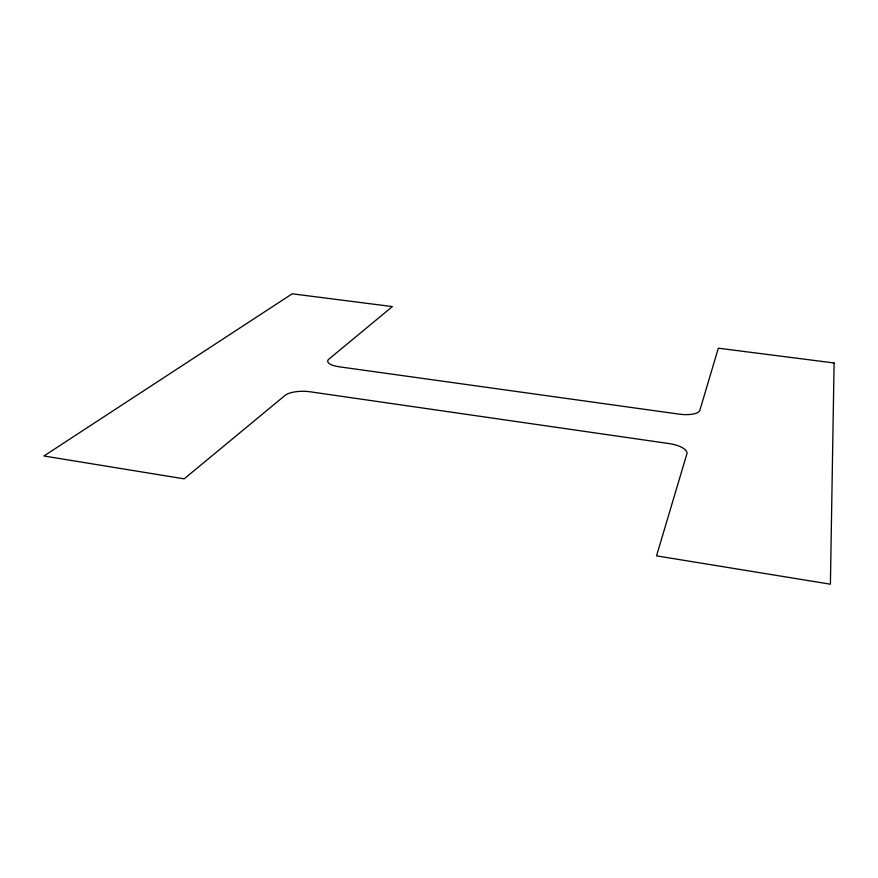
<?xml version="1.0" encoding="UTF-8"?>
<svg xmlns="http://www.w3.org/2000/svg" width="878" height="878" viewBox="0 0 878 878"><rect width="100%" height="100%" fill="white"/><g stroke="black" fill="none" stroke-linecap="round" stroke-linejoin="round"><path stroke-width="1.32" d="M834.1 362.976L830.401 584.199L656.535 555.862L686.881 453.871A20.611 7.704 6.6 0 0 668.959 443.566L310.208 391.797A19.415 6.804 0.2 0 0 285.065 395.385L184.182 478.85L43.9 455.989L292.22 293.801L392.389 306.587L328.899 359.113A17.812 5.795 1.1 0 0 339.27 366.806L678.946 414.109A18.91 6.464 6.4 0 0 699.832 410.366L718.336 348.193L834.1 362.976"/></g></svg>
